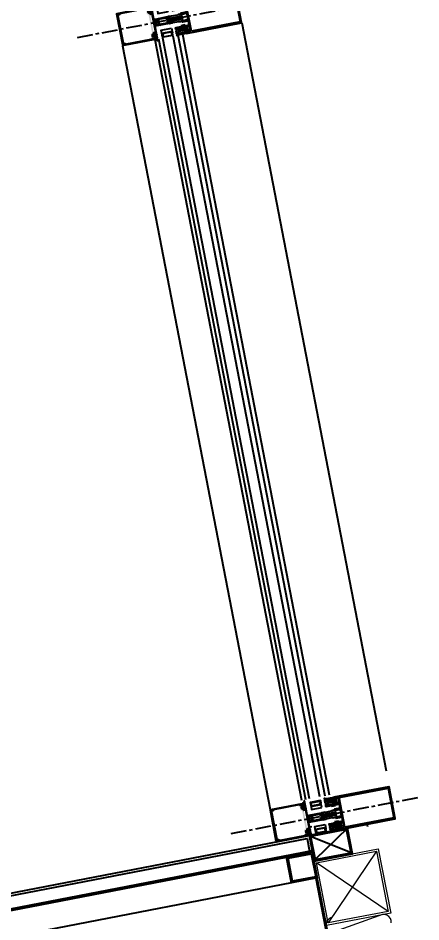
# Model space of a CAD drawing. Header units: centimetres. Extents: x 4942 to 11683, y -41622 to -36787.
# Drawn here: x 5839.9 to 5901.5, y -38918.9 to -38780.8 of the extents above; entities that cross this region are included whole.
import ezdxf

# ---------------------------------------------------------------- set-up
doc = ezdxf.new("R2010")
doc.units = ezdxf.units.CM
doc.header["$LTSCALE"] = 0.75
doc.header["$MEASUREMENT"] = 0
doc.linetypes.add('$0$CENTER', pattern=[50.8, 31.75, -6.35, 6.35, -6.35])
doc.linetypes.add('$0$NP_B_Cephe_22$0$$0$$0$HIDDEN', pattern=[0.375, 0.25, -0.125])
for name, color, linetype in [('$0$NP_B_Cephe_22$0$$0$$0$2DTARAMA1', 253, 'Continuous'), ('$0$NP_B_Cephe_22$0$$0$$0$AL', 7, 'Continuous'), ('$0$NP_B_Cephe_22$0$$0$$0$ALG', 1, 'Continuous'), ('$0$NP_B_Cephe_22$0$$0$$0$BT', 1, 'Continuous'), ('$0$NP_B_Cephe_22$0$$0$$0$DTR', 8, 'Continuous'), ('$0$NP_B_Cephe_22$0$$0$$0$FT', 1, 'Continuous'), ('$0$NP_B_Cephe_22$0$$0$$0$MA', 5, 'Continuous'), ('$0$NP_B_Cephe_22$0$$0$$0$PL', 1, 'Continuous'), ('$0$NP_B_Cephe_22$0$$0$$0$PTR', 252, 'Continuous'), ('$0$NP_B_Cephe_22$0$$0$$0$SY', 3, 'Continuous'), ('$0$NP_B_Cephe_22$0$$0$$0$SYK', 3, '$0$NP_B_Cephe_22$0$$0$$0$HIDDEN'), ('$0$V-0_Axis', 8, '$0$CENTER'), ('00.kompozit', 91, 'Continuous'), ('NP_B_Cephe_22$0$$0$$0$SY', 3, 'Continuous'), ('V-0_Dimension_50', 1, 'Continuous'), ('V-0_Elevation_000', 200, 'Continuous'), ('V-0_Elevation_010', 61, 'Continuous'), ('V-2_Column', 160, 'Continuous'), ('V-2_Steel_Structure', 201, 'Continuous'), ('V-3_Glazing', 121, 'Continuous'), ('V-4_Profile_Aluminium', 152, 'Continuous'), ('V-4_Profile_Steel', 82, 'Continuous')]:
    doc.layers.add(name, color=color, linetype=linetype)
doc.layers.add('ZZ-TASYUNU', color=34, linetype='Continuous', lineweight=5)
doc.styles.add('OFIS ZEMİN KAT OLCU$0$VIVA_50', font='arial.ttf', dxfattribs={"height": 12.5})
doc.dimstyles.new('OFIS ZEMİN KAT OLCU$0$VIVA_50', dxfattribs={"dimscale": 5, "dimtxt": 12.5, "dimasz": 1, "dimexe": 1, "dimexo": 1, "dimgap": 0.5, "dimtad": 1, "dimdec": 1, "dimzin": 11, "dimdsep": 46, "dimtxsty": 'OFIS ZEMİN KAT OLCU$0$VIVA_50', "dimblk": 'OFIS ZEMİN KAT OLCU$0$_OBLIQUE', "dimcen": 0, "dimdle": 1, "dimclrd": 256, "dimclre": 256, "dimclrt": 256, "dimadec": 1, "dimazin": 0, "dimtfac": 0.75, "dimtdec": 1, "dimtix": 1, "dimtmove": 2, "dimatfit": 2, "dimldrblk": 'OFIS ZEMİN KAT OLCU$0$_DOT', "dimfxl": 5, "dimfxlon": 1, "dimfrac": 1, "dimtolj": 1, "dimtzin": 0, "dimlwd": -1, "dimlwe": -1, "dimarcsym": 0})

# ---------------------------------------------------------------- blocks, each defined once
blk = doc.blocks.new('$0$NP_B_Cephe_22$0$$0$$0$baskı alt kapak profili')
at = {"layer": '$0$NP_B_Cephe_22$0$$0$$0$PTR'}
h = blk.add_hatch(color=256, dxfattribs=at)
edge = h.paths.add_edge_path()
edge.add_line((-0.4, -2.5), (-0.2, -2.2))
edge.add_line((-0.2, -2.2), (0.2, -2.5))
edge.add_line((0.2, -2.5), (14.6, -2.5))
edge.add_line((14.6, -2.5), (14.6, -3.9))
edge.add_arc((15.6, -3.9), 1, 180, 270)
edge.add_line((15.6, -4.9), (20.5, -4.9))
edge.add_arc((20.5, -5.9), 1, 0, 90, ccw=False)
edge.add_line((21.5, -5.9), (21.5, -7))
edge.add_arc((21.8, -7), 0.3, 180, 330.587)
edge.add_line((22, -7.1), (23, -5.5))
edge.add_arc((22.5, -5.2), 0.5, 330.587, 435)
edge.add_line((22.6, -4.8), (22.5, -4.7))
edge.add_arc((22.7, -4.2), 0.5, 165.3876, 255, ccw=False)
edge.add_line((22.2, -4.1), (23.1, -0.6))
edge.add_arc((22.6, -0.5), 0.5, 345.3876, 449.9999)
edge.add_line((22.6, 0), (20.8, 0))
edge.add_arc((20.8, -0.7), 0.7, 89.9999, 180)
edge.add_line((20.1, -0.7), (20.1, -0.8))
edge.add_arc((20.3, -0.8), 0.2, 180, 269.9997)
edge.add_line((20.3, -1), (21.3, -1))
edge.add_arc((21.3, -1.2), 0.2, -15, 89.9997, ccw=False)
edge.add_line((21.5, -1.3), (21, -3.2))
edge.add_arc((20.7, -3.1), 0.3, 270, 345, ccw=False)
edge.add_line((20.7, -3.4), (16.4, -3.4))
edge.add_arc((16.4, -3.1), 0.3, 180, 270, ccw=False)
edge.add_line((16.1, -3.1), (16.1, -1.2))
edge.add_arc((16.3, -1.2), 0.2, 89.9996, 180, ccw=False)
edge.add_line((16.3, -1), (16.9, -1))
edge.add_arc((16.9, -0.8), 0.2, 269.9996, 360)
edge.add_line((17.1, -0.8), (17.1, -0.7))
edge.add_arc((16.4, -0.7), 0.7, 0, 90.0003)
edge.add_line((16.4, 0), (-16.7, 0))
edge.add_arc((-16.7, -0.7), 0.7, 90.0003, 180)
edge.add_line((-17.4, -0.7), (-17.4, -0.8))
edge.add_arc((-17.2, -0.8), 0.2, 180, 270.0004)
edge.add_line((-17.2, -1), (-16.6, -1))
edge.add_arc((-16.6, -1.2), 0.2, 0, 90.0004, ccw=False)
edge.add_line((-16.4, -1.2), (-16.4, -3.1))
edge.add_arc((-16.7, -3.1), 0.3, 270, 360, ccw=False)
edge.add_line((-16.7, -3.4), (-21, -3.4))
edge.add_arc((-21, -3.1), 0.3, 195, 270, ccw=False)
edge.add_line((-21.3, -3.2), (-21.8, -1.3))
edge.add_arc((-21.6, -1.2), 0.2, 90.0003, 195, ccw=False)
edge.add_line((-21.6, -1), (-20.6, -1))
edge.add_arc((-20.6, -0.8), 0.2, 270.0003, 360)
edge.add_line((-20.4, -0.8), (-20.4, -0.7))
edge.add_arc((-21.1, -0.7), 0.7, 0, 90.0001)
edge.add_line((-21.1, 0), (-22.9, 0))
edge.add_arc((-22.9, -0.5), 0.5, 90.0001, 194.6124)
edge.add_line((-23.4, -0.6), (-22.5, -4.1))
edge.add_arc((-23, -4.2), 0.5, -75, 14.6124, ccw=False)
edge.add_line((-22.8, -4.7), (-22.9, -4.8))
edge.add_arc((-22.8, -5.2), 0.5, 105, 209.413)
edge.add_line((-23.3, -5.5), (-22.3, -7.1))
edge.add_arc((-22.1, -7), 0.3, 209.413, 360)
edge.add_line((-21.8, -7), (-21.8, -5.9))
edge.add_arc((-20.8, -5.9), 1, 90, 180, ccw=False)
edge.add_line((-20.8, -4.9), (-15.9, -4.9))
edge.add_arc((-15.9, -3.9), 1, 270, 360)
edge.add_line((-14.9, -3.9), (-14.9, -2.5))
edge.add_line((-14.9, -2.5), (-0.4, -2.5))
blk = doc.blocks.new('$0$NP_B_Cephe_22$0$$0$$0$dış cam fitili 4 mm')
at = {"layer": '$0$NP_B_Cephe_22$0$$0$$0$DTR'}
h = blk.add_hatch(dxfattribs=at)
h.set_pattern_fill('_USER', color=256, angle=45, double=1, pattern_type=0)
h.set_pattern_definition([(45, (0, 0), (-0.70711, 0.70711), []), (135, (0, 0), (-0.70711, -0.70711), [])])
h.paths.add_polyline_path([(6, 2.8, 0.414214), (6.5, 3.3), (6.5, 3.6, -0.336953), (9, 5.9, 1.012788), (9.1, 6.8, 0.29824), (5.5, 4.9, -0.603567), (4.4, 5.3), (4.5, 6.3, 0.651566), (3.6, 6.7), (2.2, 5.1, -0.867082), (1.9, 5.4), (2.2, 6.3, 0.708941), (1.4, 6.7), (0, 5.1, -0.58588), (-0.3, 5.4), (0, 6.2, 0.76316), (-0.8, 6.7), (-2.2, 5.1, -0.856137), (-2.5, 5.4), (-2.2, 6.2, 0.785386), (-3, 6.7), (-4.3, 5.7), (-4.3, 5.6), (-4.3, 5.5), (-4.3, 5.5), (-4.3, 3.2), (-4.3, 3.1), (-4.3, 3), (-4.2, 2.9), (-4.1, 2.9), (-4, 2.8), (-3.9, 2.8), (-1.6, 2.8, -0.414214), (-1.4, 2.6), (-1.4, 1.9, -0.294316), (-1.5, 1.7), (-1.8, 1.6, 0.294316), (-2, 1.4), (-2, 1.2, 0.14319), (-1.9, 1), (-1.6, 0.6, 0.255849), (-0.8, 0.1), (1.1, 0.1, 0.255849), (1.9, 0.6), (2.2, 1, 0.14319), (2.2, 1.2), (2.2, 1.4, 0.294316), (2.1, 1.6), (1.8, 1.7, -0.294316), (1.7, 1.9), (1.7, 2.6, -0.414214), (1.9, 2.8)])
h.paths.add_polyline_path([(0.7, 2.5), (0.7, 1.3, -0.414213), (0.4, 1), (-0.2, 1, -0.414214), (-0.5, 1.3), (-0.5, 2.5, -0.414214), (-0.2, 2.8), (0.4, 2.8, -0.414214)], flags=16)
at = {"layer": '$0$NP_B_Cephe_22$0$$0$$0$FT'}
for points in [[(-3.9, 2.8), (-4, 2.8), (-4.1, 2.9), (-4.2, 2.9), (-4.3, 3), (-4.3, 3.1), (-4.3, 3.2), (-4.3, 5.5), (-4.3, 5.5), (-4.3, 5.6), (-4.3, 5.7), (-3, 6.7, -0.785386), (-2.2, 6.2), (-2.5, 5.4, 0.856137), (-2.2, 5.1), (-0.8, 6.7, -0.76316), (0, 6.2), (-0.3, 5.4, 0.58588), (0, 5.1), (1.4, 6.7, -0.708941), (2.2, 6.3), (1.9, 5.4, 0.867082), (2.2, 5.1), (3.6, 6.7, -0.651566), (4.5, 6.3), (4.4, 5.3, 0.603567), (5.5, 4.9, -0.297669), (9.1, 6.8, -1.013046), (9, 5.9, 0.336953), (6.5, 3.6), (6.5, 3.3, -0.414214), (6, 2.8), (1.9, 2.8, 0.414214), (1.7, 2.6), (1.7, 1.9, 0.294316), (1.8, 1.7), (2.1, 1.6, -0.294316), (2.2, 1.4), (2.2, 1.2, -0.14319), (2.2, 1), (1.9, 0.6, -0.255849), (1.1, 0.1), (-0.8, 0.1, -0.255849), (-1.6, 0.6), (-1.9, 1, -0.14319), (-2, 1.2), (-2, 1.4, -0.294316), (-1.8, 1.6), (-1.5, 1.7, 0.294316), (-1.4, 1.9), (-1.4, 2.6, 0.414214), (-1.6, 2.8)], [(-0.5, 1.3), (-0.5, 2.5, -0.414214), (-0.2, 2.8), (0.4, 2.8, -0.414214), (0.7, 2.5), (0.7, 1.3, -0.414213), (0.4, 1), (-0.2, 1, -0.414214)]]:
    blk.add_lwpolyline(points, format="xyb", close=True, dxfattribs=at)
blk = doc.blocks.new('*U73')
at = {"layer": '$0$NP_B_Cephe_22$0$$0$$0$SYK'}
h = blk.add_hatch(color=256, dxfattribs=at)
h.dxf.hatch_style = 2
h.paths.add_polyline_path([(0, 0), (0, -10), (1.2, -10), (1.2, 0)])
h = blk.add_hatch(color=256, dxfattribs=at)
h.dxf.hatch_style = 2
h.paths.add_polyline_path([(0, -20), (0, -30), (1.2, -30), (1.2, -20)])
h = blk.add_hatch(color=256, dxfattribs=at)
h.dxf.hatch_style = 2
h.paths.add_polyline_path([(0, -40), (0, -50), (1.2, -50), (1.2, -40)])
at = {"color": 0, "linetype": 'ByBlock', "lineweight": -2}
blk.add_lwpolyline([(0, 0), (0, -50), (1.2, -50), (1.2, 0)], close=True, dxfattribs=at)
blk = doc.blocks.new('A$C507C7368')
at = {"layer": '$0$NP_B_Cephe_22$0$$0$$0$2DTARAMA1', "extrusion": (-6.00109e-10, 0.000100321, 1)}
h = blk.add_hatch(color=256, dxfattribs=at)
h.dxf.hatch_style = 1
edge = h.paths.add_edge_path()
edge.add_arc((-2.45, 18.45), 0.05, 90.0002, 180.0002, ccw=False)
edge.add_line((-2.45, 18.5), (2.45, 18.5))
edge.add_arc((2.45, 18.45), 0.05, 0.0002, 90.0002, ccw=False)
edge.add_line((2.5, 18.45), (2.5, 9.9))
edge.add_line((2.5, 9.9), (2.36, 9.9))
edge.add_arc((2.36, 10), 0.1, 194.4778, 270.0002, ccw=False)
edge.add_arc((2.28, 9.98), 0.02, 90.0002, 194.4778, ccw=False)
edge.add_line((2.28, 10), (2.36, 10))
edge.add_arc((2.36, 10.02), 0.02, 270.0002, 366.4844)
edge.add_line((2.38, 10.02), (2.33, 10.5))
edge.add_line((2.33, 10.5), (1.95, 10.5))
edge.add_line((1.95, 10.5), (1.92, 10.53))
edge.add_line((1.92, 10.53), (1.89, 10.5))
edge.add_line((1.89, 10.5), (1.51, 10.5))
edge.add_line((1.51, 10.5), (1.46, 10.02))
edge.add_arc((1.48, 10.02), 0.02, 173.5161, 270.0002)
edge.add_line((1.48, 10), (1.56, 10))
edge.add_arc((1.56, 9.98), 0.02, -14.4773, 90.0002, ccw=False)
edge.add_arc((1.48, 10), 0.1, 270.0002, 345.5227, ccw=False)
edge.add_line((1.48, 9.9), (1.36, 9.9))
edge.add_arc((1.36, 9.92), 0.02, 180.0002, 270.0002, ccw=False)
edge.add_line((1.34, 9.92), (1.34, 10.5))
edge.add_line((1.34, 10.5), (0.71, 10.5))
edge.add_line((0.71, 10.5), (0.69, 10.48))
edge.add_line((0.69, 10.48), (0.69, 9.67))
edge.add_arc((0.6, 9.67), 0.09, -89.9998, 0.0002, ccw=False)
edge.add_line((0.6, 9.58), (0.54, 9.58))
edge.add_arc((0.54, 9.53), 0.05, 90.0002, 180.0002)
edge.add_line((0.49, 9.53), (0.49, 9.43))
edge.add_arc((0.51, 9.43), 0.025, 180.0002, 270.0004)
edge.add_arc((0.51, 9.38), 0.025, 0.0002, 90.0004, ccw=False)
edge.add_line((0.54, 9.38), (0.54, 9.22))
edge.add_line((0.54, 9.22), (0.49, 9.08))
edge.add_line((0.49, 9.08), (0.49, 8.15))
edge.add_line((0.49, 8.15), (0.54, 8.1))
edge.add_line((0.54, 8.1), (0.54, 7.63))
edge.add_arc((0.51, 7.63), 0.03, -89.9998, 0.0002, ccw=False)
edge.add_line((0.51, 7.6), (0.29, 7.6))
edge.add_arc((0.29, 7.68), 0.08, 180.0002, 270.0002, ccw=False)
edge.add_line((0.21, 7.68), (0.21, 7.71))
edge.add_arc((0.23, 7.71), 0.025, 90.0002, 180.0002, ccw=False)
edge.add_line((0.23, 7.73), (0.32, 7.73))
edge.add_arc((0.32, 7.76), 0.025, 270.0002, 360.0002)
edge.add_line((0.35, 7.76), (0.35, 7.86))
edge.add_arc((0.32, 7.86), 0.025, 0.0002, 90.0002)
edge.add_line((0.32, 7.88), (0.24, 7.88))
edge.add_line((0.24, 7.88), (0.19, 7.93))
edge.add_line((0.19, 7.93), (0.19, 7.94))
edge.add_line((0.19, 7.94), (0.24, 7.97))
edge.add_line((0.24, 7.97), (0.19, 8))
edge.add_line((0.19, 8), (0.19, 8.1))
edge.add_line((0.19, 8.1), (0.24, 8.13))
edge.add_line((0.24, 8.13), (0.19, 8.16))
edge.add_line((0.19, 8.16), (0.19, 8.26))
edge.add_line((0.19, 8.26), (0.24, 8.29))
edge.add_line((0.24, 8.29), (0.19, 8.32))
edge.add_line((0.19, 8.32), (0.19, 8.42))
edge.add_line((0.19, 8.42), (0.24, 8.45))
edge.add_line((0.24, 8.45), (0.19, 8.48))
edge.add_line((0.19, 8.48), (0.19, 8.58))
edge.add_line((0.19, 8.58), (0.24, 8.61))
edge.add_line((0.24, 8.61), (0.19, 8.64))
edge.add_line((0.19, 8.64), (0.19, 8.74))
edge.add_line((0.19, 8.74), (0.24, 8.77))
edge.add_line((0.24, 8.77), (0.19, 8.8))
edge.add_line((0.19, 8.8), (0.19, 8.9))
edge.add_line((0.19, 8.9), (0.24, 8.93))
edge.add_line((0.24, 8.93), (0.19, 8.96))
edge.add_line((0.19, 8.96), (0.19, 9.06))
edge.add_line((0.19, 9.06), (0.24, 9.09))
edge.add_line((0.24, 9.09), (0.19, 9.12))
edge.add_line((0.19, 9.12), (0.19, 9.22))
edge.add_line((0.19, 9.22), (0.24, 9.25))
edge.add_line((0.24, 9.25), (0.19, 9.28))
edge.add_line((0.19, 9.28), (0.19, 9.45))
edge.add_arc((0.14, 9.45), 0.05, 0.0002, 60.0002)
edge.add_line((0.16, 9.49), (0.02, 9.58))
edge.add_arc((0, 9.53), 0.05, 60.0002, 120.0002)
edge.add_line((-0.03, 9.58), (-0.17, 9.49))
edge.add_arc((-0.14, 9.45), 0.05, 120.0002, 180.0002)
edge.add_line((-0.19, 9.45), (-0.19, 9.36))
edge.add_line((-0.19, 9.36), (-0.24, 9.33))
edge.add_line((-0.24, 9.33), (-0.19, 9.3))
edge.add_line((-0.19, 9.3), (-0.19, 9.2))
edge.add_line((-0.19, 9.2), (-0.24, 9.17))
edge.add_line((-0.24, 9.17), (-0.19, 9.14))
edge.add_line((-0.19, 9.14), (-0.19, 9.04))
edge.add_line((-0.19, 9.04), (-0.24, 9.01))
edge.add_line((-0.24, 9.01), (-0.19, 8.98))
edge.add_line((-0.19, 8.98), (-0.19, 8.88))
edge.add_line((-0.19, 8.88), (-0.24, 8.85))
edge.add_line((-0.24, 8.85), (-0.19, 8.82))
edge.add_line((-0.19, 8.82), (-0.19, 8.72))
edge.add_line((-0.19, 8.72), (-0.24, 8.69))
edge.add_line((-0.24, 8.69), (-0.19, 8.66))
edge.add_line((-0.19, 8.66), (-0.19, 8.56))
edge.add_line((-0.19, 8.56), (-0.24, 8.53))
edge.add_line((-0.24, 8.53), (-0.19, 8.5))
edge.add_line((-0.19, 8.5), (-0.19, 8.4))
edge.add_line((-0.19, 8.4), (-0.24, 8.37))
edge.add_line((-0.24, 8.37), (-0.19, 8.34))
edge.add_line((-0.19, 8.34), (-0.19, 8.24))
edge.add_line((-0.19, 8.24), (-0.24, 8.21))
edge.add_line((-0.24, 8.21), (-0.19, 8.18))
edge.add_line((-0.19, 8.18), (-0.19, 8.08))
edge.add_line((-0.19, 8.08), (-0.24, 8.05))
edge.add_line((-0.24, 8.05), (-0.19, 8.02))
edge.add_line((-0.19, 8.02), (-0.19, 7.93))
edge.add_line((-0.19, 7.93), (-0.24, 7.88))
edge.add_line((-0.24, 7.88), (-0.33, 7.88))
edge.add_arc((-0.33, 7.86), 0.025, 90.0002, 180.0002)
edge.add_line((-0.35, 7.86), (-0.35, 7.76))
edge.add_arc((-0.33, 7.76), 0.025, 180.0002, 270.0002)
edge.add_line((-0.33, 7.73), (-0.24, 7.73))
edge.add_arc((-0.24, 7.71), 0.025, 0.0002, 90.0002, ccw=False)
edge.add_line((-0.21, 7.71), (-0.21, 7.68))
edge.add_arc((-0.29, 7.68), 0.08, -89.9998, 0.0002, ccw=False)
edge.add_line((-0.29, 7.6), (-0.51, 7.6))
edge.add_arc((-0.51, 7.63), 0.03, 180.0002, 270.0002, ccw=False)
edge.add_line((-0.54, 7.63), (-0.54, 8.1))
edge.add_line((-0.54, 8.1), (-0.49, 8.15))
edge.add_line((-0.49, 8.15), (-0.49, 9.08))
edge.add_line((-0.49, 9.08), (-0.54, 9.22))
edge.add_line((-0.54, 9.22), (-0.54, 9.38))
edge.add_arc((-0.52, 9.38), 0.025, 90.0002, 180.0002, ccw=False)
edge.add_arc((-0.52, 9.43), 0.025, 270.0002, 360.0002)
edge.add_line((-0.49, 9.43), (-0.49, 9.53))
edge.add_arc((-0.54, 9.53), 0.05, 0.0002, 90.0002)
edge.add_line((-0.54, 9.58), (-0.6, 9.58))
edge.add_arc((-0.6, 9.67), 0.09, 180.0002, 270.0002, ccw=False)
edge.add_line((-0.69, 9.67), (-0.69, 10.48))
edge.add_line((-0.69, 10.48), (-0.72, 10.5))
edge.add_line((-0.72, 10.5), (-1.34, 10.5))
edge.add_line((-1.34, 10.5), (-1.34, 9.92))
edge.add_arc((-1.36, 9.92), 0.02, -89.9998, 0.0002, ccw=False)
edge.add_line((-1.36, 9.9), (-1.48, 9.9))
edge.add_arc((-1.48, 10), 0.1, 194.4778, 270.0002, ccw=False)
edge.add_arc((-1.56, 9.98), 0.02, 90.0003, 194.4778, ccw=False)
edge.add_line((-1.56, 10), (-1.48, 10))
edge.add_arc((-1.48, 10.02), 0.02, 270.0003, 366.4844)
edge.add_line((-1.46, 10.02), (-1.51, 10.5))
edge.add_line((-1.51, 10.5), (-1.89, 10.5))
edge.add_line((-1.89, 10.5), (-1.92, 10.53))
edge.add_line((-1.92, 10.53), (-1.95, 10.5))
edge.add_line((-1.95, 10.5), (-2.33, 10.5))
edge.add_line((-2.33, 10.5), (-2.38, 10.02))
edge.add_arc((-2.36, 10.02), 0.02, 173.5161, 270.0002)
edge.add_line((-2.36, 10), (-2.28, 10))
edge.add_arc((-2.28, 9.98), 0.02, -14.4773, 90.0002, ccw=False)
edge.add_arc((-2.36, 10), 0.1, 270.0002, 345.5227, ccw=False)
edge.add_line((-2.36, 9.9), (-2.5, 9.9))
edge.add_line((-2.5, 9.9), (-2.5, 18.45))
h.paths.add_polyline_path([(0.42, 10.5), (-0.42, 10.5), (-0.52, 10.4), (-0.52, 9.82), (-0.47, 9.77), (-0.38, 9.75), (-0.32, 9.72), (-0.3, 9.7), (-0.23, 9.71), (-0.04, 9.81), (0.04, 9.81), (0.23, 9.71), (0.3, 9.7), (0.32, 9.72), (0.38, 9.75), (0.47, 9.77), (0.52, 9.82), (0.52, 10.4)], flags=16)
h.paths.add_polyline_path([(-2.32, 10.7), (2.32, 10.7), (2.32, 18.32), (-2.32, 18.32)], flags=16)
at = {"layer": '$0$NP_B_Cephe_22$0$$0$$0$DTR', "extrusion": (-6.00109e-10, 0.000100321, 1)}
h = blk.add_hatch(dxfattribs=at)
h.set_pattern_fill('_USER', color=256, scale=10, angle=-134.9998, double=1, pattern_type=0)
h.set_pattern_definition([(225.00024422, (4069390.398, 2566339.418), (7.071097952, -7.071037671), []), (315.00024422, (4069390.398, 2566339.418), (7.071037671, 7.071097952), [])])
edge = h.paths.add_edge_path(flags=16)
edge.add_arc((-0.25, 7.37), 0.05, 270.0002, 314.9448, ccw=False)
edge.add_line((-0.25, 7.32), (-0.25, 7.32))
edge.add_line((-0.25, 7.32), (-0.35, 7.32))
edge.add_arc((-0.35, 7.29), 0.03, 451.3222, 492.4595)
edge.add_line((-0.37, 7.31), (-0.4, 7.28))
edge.add_arc((-0.38, 7.26), 0.03, 497.9433, 535.9629)
edge.add_line((-0.41, 7.26), (-0.41, 6.13))
edge.add_arc((-0.38, 6.13), 0.03, 184.0376, 315.0334)
edge.add_line((-0.36, 6.11), (-0.34, 6.13))
edge.add_line((-0.34, 6.13), (-0.34, 6.13))
edge.add_arc((-0.32, 6.11), 0.03, 451.1013, 495.0334, ccw=False)
edge.add_line((-0.32, 6.14), (0.32, 6.14))
edge.add_arc((0.32, 6.11), 0.03, 405.3348, 451.1013, ccw=False)
edge.add_line((0.34, 6.13), (0.36, 6.11))
edge.add_arc((0.38, 6.13), 0.03, 225.3348, 360.0002)
edge.add_line((0.41, 6.13), (0.41, 7.26))
edge.add_arc((0.38, 7.26), 0.03, 360.0002, 404.056)
edge.add_line((0.4, 7.28), (0.37, 7.31))
edge.add_arc((0.35, 7.29), 0.03, 404.056, 451.3222)
edge.add_line((0.35, 7.32), (0.23, 7.32))
edge.add_line((0.23, 7.32), (0.07, 7.48))
edge.add_arc((0, 7.41), 0.1, 405.0002, 494.9422)
edge.add_line((-0.07, 7.48), (-0.22, 7.34))
edge = h.paths.add_edge_path()
edge.add_line((0.54, 7.6), (0.41, 7.6))
edge.add_line((0.41, 7.6), (0.41, 7.44))
edge.add_line((0.41, 7.44), (0.3, 7.44))
edge.add_line((0.3, 7.44), (0.21, 7.53))
edge.add_line((0.21, 7.53), (0.21, 7.59))
edge.add_line((0.21, 7.59), (0.19, 7.59))
edge.add_line((0.19, 7.59), (0.19, 7.74))
edge.add_line((0.19, 7.74), (0.23, 7.74))
edge.add_arc((0.23, 7.77), 0.025, 270.0002, 412.1303)
edge.add_arc((0.3, 7.87), 0.104, 191.4668, 237.2548, ccw=False)
edge.add_arc((0.3, 7.87), 0.1, 173.6829, 191.8416, ccw=False)
edge.add_arc((-1.76, 8.1), 1.97, 353.6829, 361.4156)
edge.add_line((0.21, 8.15), (0.23, 8.17))
edge.add_line((0.23, 8.17), (0.21, 8.19))
edge.add_arc((-1.76, 8.1), 1.97, 362.5849, 374.7532)
edge.add_arc((0, 8.57), 0.15, 374.7532, 525.2473)
edge.add_arc((1.76, 8.1), 1.97, 525.2473, 537.4156)
edge.add_line((-0.21, 8.19), (-0.23, 8.17))
edge.add_line((-0.23, 8.17), (-0.21, 8.15))
edge.add_arc((1.76, 8.1), 1.97, 538.5849, 546.2889)
edge.add_arc((-0.3, 7.87), 0.103, 310.483, 366.5775, ccw=False)
edge.add_line((-0.23, 7.8), (-0.24, 7.79))
edge.add_arc((-0.23, 7.77), 0.025, 482.6396, 630.0002)
edge.add_line((-0.23, 7.74), (-0.19, 7.74))
edge.add_line((-0.19, 7.74), (-0.19, 7.59))
edge.add_line((-0.19, 7.59), (-0.21, 7.59))
edge.add_line((-0.21, 7.59), (-0.21, 7.53))
edge.add_line((-0.21, 7.53), (-0.3, 7.44))
edge.add_line((-0.3, 7.44), (-0.41, 7.44))
edge.add_line((-0.41, 7.44), (-0.41, 7.6))
edge.add_line((-0.41, 7.6), (-0.54, 7.6))
edge.add_line((-0.54, 7.6), (-0.54, 5.68))
edge.add_arc((-0.44, 5.68), 0.1, 540.0002, 630.0002)
edge.add_line((-0.44, 5.58), (-0.29, 5.58))
edge.add_arc((-0.29, 5.65), 0.075, 270.0002, 360.0002)
edge.add_line((-0.21, 5.65), (-0.21, 5.66))
edge.add_arc((-0.26, 5.66), 0.05, 360.0002, 450.0002)
edge.add_line((-0.26, 5.71), (-0.41, 5.71))
edge.add_line((-0.41, 5.71), (-0.41, 5.85))
edge.add_line((-0.41, 5.85), (-0.27, 5.99))
edge.add_line((-0.27, 5.99), (0.27, 5.99))
edge.add_line((0.27, 5.99), (0.41, 5.85))
edge.add_line((0.41, 5.85), (0.41, 5.71))
edge.add_line((0.41, 5.71), (0.26, 5.71))
edge.add_arc((0.26, 5.66), 0.05, 450.0002, 540.0002)
edge.add_line((0.21, 5.66), (0.21, 5.65))
edge.add_arc((0.28, 5.65), 0.075, 540.0002, 630.0002)
edge.add_line((0.28, 5.58), (0.44, 5.58))
edge.add_arc((0.44, 5.68), 0.1, 270.0002, 360.0002)
edge.add_line((0.54, 5.68), (0.54, 7.6))
edge = h.paths.add_edge_path(flags=16)
edge.add_arc((0, 7.41), 0.23, 432.0706, 467.911)
edge.add_arc((-0.08, 7.66), 0.03, 180.0002, 287.911, ccw=False)
edge.add_line((-0.11, 7.66), (-0.11, 7.81))
edge.add_arc((-0.41, 7.81), 0.3, 360.0002, 367.7495)
edge.add_arc((1.76, 8.1), 1.89, 165.2473, 187.7495, ccw=False)
edge.add_arc((0, 8.57), 0.07, 374.7532, 525.2473, ccw=False)
edge.add_arc((-1.76, 8.1), 1.89, 352.251, 374.7532, ccw=False)
edge.add_arc((0.41, 7.81), 0.3, 532.251, 540.0002)
edge.add_line((0.11, 7.81), (0.11, 7.66))
edge.add_arc((0.08, 7.66), 0.03, 252.0706, 360.0002, ccw=False)
at = {"layer": '$0$NP_B_Cephe_22$0$$0$$0$AL', "extrusion": (-6.00109e-10, 0.000100321, 1), "elevation": 0}
for points in [[(-2.4, 6.25), (-2, 6.25), (-1.8, 6.45), (-1.8, 7.55), (-2, 7.75), (-2.4, 7.75), (-2.4, 6.25)], [(-2.35, 6.3), (-2.35, 7.7), (-2.02, 7.7), (-1.85, 7.53), (-1.85, 6.47), (-2.02, 6.3), (-2.35, 6.3)], [(2.4, 6.25), (2, 6.25), (1.8, 6.45), (1.8, 7.55), (2, 7.75), (2.4, 7.75), (2.4, 6.25)], [(2.35, 6.3), (2.35, 7.7), (2.02, 7.7), (1.85, 7.53), (1.85, 6.47), (2.02, 6.3), (2.35, 6.3)]]:
    blk.add_lwpolyline(points, dxfattribs=at)
at = {"layer": '$0$NP_B_Cephe_22$0$$0$$0$ALG', "extrusion": (-6.00109e-10, 0.000100321, 1)}
for p, q in [((-1.34, 9.9, 0), (-1.2, 9.9, 0)), ((-1.2, 9.9, 0), (-1.2, 9.3, 0)), ((1.34, 9.9, 0), (1.2, 9.9, 0)), ((1.2, 9.9, 0), (1.2, 9.3, 0)), ((-1.34, 9.3, 0), (-1.2, 9.3, 0)), ((1.34, 9.3, 0), (1.2, 9.3, 0))]:
    blk.add_line(p, q, dxfattribs=at)
at = {"layer": '$0$NP_B_Cephe_22$0$$0$$0$BT', "extrusion": (-6.00109e-10, 0.000100321, 1), "elevation": 0}
for points in [[(-2.4, 7.75), (-2.4, 7.8), (-2, 7.8), (-2, 7.75)], [(2.4, 7.75), (2.4, 7.8), (2, 7.8), (2, 7.75)], [(-2.4, 6.25), (-2.4, 6.2), (-2, 6.2), (-2, 6.25)], [(2.4, 6.25), (2.4, 6.2), (2, 6.2), (2, 6.25)]]:
    blk.add_lwpolyline(points, close=True, dxfattribs=at)
at = {"layer": '$0$NP_B_Cephe_22$0$$0$$0$FT', "extrusion": (-6.00109e-10, 0.000100321, 1), "elevation": 0}
for points in [[(-2.5, 9.88), (-2.5, 8.77, -0.17759), (-2.59, 8.48, 0.926342), (-2.53, 8.41, -0.015373), (-2.35, 8.55, -0.653929), (-2.26, 8.5), (-2.28, 8.45, 0.782462), (-2.21, 8.41), (-2.07, 8.54, -0.95702), (-2.01, 8.5), (-2.03, 8.44, 0.652732), (-1.97, 8.41), (-1.86, 8.48, -0.301142), (-1.81, 8.49, 0.131241), (-1.39, 8.4, 0.931579), (-1.41, 8.5, -0.121728), (-1.68, 8.55, -1.439429), (-1.67, 8.57, 0.132216), (-1.5, 8.5, 0.03037), (-1.36, 8.5, 0.414214), (-1.34, 8.52), (-1.34, 9.88, 0.414214), (-1.36, 9.9), (-1.55, 9.9, -0.414214), (-1.57, 9.92), (-1.57, 10.03, -0.300503), (-1.56, 10.05), (-1.53, 10.06, 0.531165), (-1.52, 10.09), (-1.56, 10.13, 0.198912), (-1.71, 10.19), (-2.13, 10.19, 0.193071), (-2.28, 10.13), (-2.32, 10.09, 0.531165), (-2.31, 10.06), (-2.28, 10.05, -0.300503), (-2.27, 10.03), (-2.27, 9.92, -0.414214), (-2.29, 9.9), (-2.48, 9.9, 0.414214)], [(-2.22, 9.71), (-2.07, 9.71, -0.414214), (-2.02, 9.66), (-2.02, 8.79, -0.414214), (-2.07, 8.74), (-2.22, 8.74, -0.414214), (-2.27, 8.79), (-2.27, 9.66, -0.414214)], [(-1.73, 10.02), (-1.73, 9.95, -0.414214), (-1.78, 9.9), (-2.06, 9.9, -0.414214), (-2.11, 9.95), (-2.11, 10.02, -0.414214), (-2.06, 10.07), (-1.78, 10.07, -0.414214)], [(-1.62, 9.71), (-1.77, 9.71, 0.414214), (-1.82, 9.66), (-1.82, 8.79, 0.414214), (-1.77, 8.74), (-1.62, 8.74, 0.414214), (-1.57, 8.79), (-1.57, 9.66, 0.414214)], [(2.5, 9.88), (2.5, 8.77, 0.17759), (2.59, 8.48, -0.926342), (2.53, 8.41, 0.015373), (2.35, 8.55, 0.653929), (2.26, 8.5), (2.28, 8.45, -0.782462), (2.21, 8.41), (2.07, 8.54, 0.95702), (2.01, 8.5), (2.03, 8.44, -0.652732), (1.97, 8.41), (1.86, 8.48, 0.301142), (1.81, 8.49, -0.131241), (1.39, 8.4, -0.931579), (1.41, 8.5, 0.121728), (1.68, 8.55, 1.439429), (1.67, 8.57, -0.132216), (1.5, 8.5, -0.03037), (1.36, 8.5, -0.414214), (1.34, 8.52), (1.34, 9.88, -0.414214), (1.36, 9.9), (1.55, 9.9, 0.414214), (1.57, 9.92), (1.57, 10.03, 0.300503), (1.56, 10.05), (1.53, 10.06, -0.531165), (1.52, 10.09), (1.56, 10.13, -0.198912), (1.71, 10.19), (2.13, 10.19, -0.193071), (2.28, 10.13), (2.32, 10.09, -0.531165), (2.31, 10.06), (2.28, 10.05, 0.300503), (2.27, 10.03), (2.27, 9.92, 0.414214), (2.29, 9.9), (2.48, 9.9, -0.414214)], [(1.62, 9.71), (1.77, 9.71, -0.414214), (1.82, 9.66), (1.82, 8.79, -0.414214), (1.77, 8.74), (1.62, 8.74, -0.414214), (1.57, 8.79), (1.57, 9.66, -0.414214)], [(1.73, 10.02), (1.73, 9.95, 0.414214), (1.78, 9.9), (2.06, 9.9, 0.414214), (2.11, 9.95), (2.11, 10.02, 0.414214), (2.06, 10.07), (1.78, 10.07, 0.414214)], [(2.22, 9.71), (2.07, 9.71, 0.414214), (2.02, 9.66), (2.02, 8.79, 0.414214), (2.07, 8.74), (2.22, 8.74, 0.414214), (2.27, 8.79), (2.27, 9.66, 0.414214)]]:
    blk.add_lwpolyline(points, format="xyb", close=True, dxfattribs=at)
at = {"layer": '$0$NP_B_Cephe_22$0$$0$$0$MA', "extrusion": (-6.00109e-10, 0.000100321, 1), "elevation": 0}
for points in [[(-1.3, 7.8), (-2, 7.8), (-2, 7.75), (-1.8, 7.55), (-1.8, 6.45), (-2, 6.25), (-2, 6.2), (-1.3, 6.2)], [(1.3, 7.8), (2, 7.8), (2, 7.75), (1.8, 7.55), (1.8, 6.45), (2, 6.25), (2, 6.2), (1.3, 6.2)]]:
    blk.add_lwpolyline(points, close=True, dxfattribs=at)
at = {"layer": '$0$NP_B_Cephe_22$0$$0$$0$PL', "extrusion": (-6.00109e-10, 0.000100321, 1), "elevation": 0}
for points in [[(0.54, 7.6), (0.41, 7.6), (0.41, 7.44), (0.3, 7.44), (0.21, 7.53), (0.21, 7.59), (0.19, 7.59), (0.19, 7.74), (0.23, 7.74, 0.714149), (0.25, 7.79, -0.202489), (0.2, 7.85, -0.079398), (0.2, 7.89, 0.033753), (0.21, 8.15), (0.23, 8.17), (0.21, 8.19, 0.053144), (0.15, 8.6, 0.770758), (-0.15, 8.6, 0.053144), (-0.21, 8.19), (-0.23, 8.17), (-0.21, 8.15, 0.033627), (-0.2, 7.89, -0.249766), (-0.23, 7.8), (-0.24, 7.79, 0.749189), (-0.23, 7.74), (-0.19, 7.74), (-0.19, 7.59), (-0.21, 7.59), (-0.21, 7.53), (-0.3, 7.44), (-0.41, 7.44), (-0.41, 7.6), (-0.54, 7.6), (-0.54, 5.68, 0.414214), (-0.44, 5.58), (-0.29, 5.58, 0.414214), (-0.21, 5.65), (-0.21, 5.66, 0.414214), (-0.26, 5.71), (-0.41, 5.71), (-0.41, 5.85), (-0.27, 5.99), (0.27, 5.99), (0.41, 5.85), (0.41, 5.71), (0.26, 5.71, 0.414214), (0.21, 5.66), (0.21, 5.65, 0.414214), (0.28, 5.58), (0.44, 5.58, 0.414214), (0.54, 5.68)], [(0.07, 7.63, 0.157671), (-0.07, 7.63, -0.509035), (-0.11, 7.66), (-0.11, 7.81, 0.033825), (-0.11, 7.85, -0.098501), (-0.07, 8.58, -0.770758), (0.07, 8.58, -0.098501), (0.11, 7.85, 0.033825), (0.11, 7.81), (0.11, 7.66, -0.509139)], [(-0.22, 7.34, -0.198661), (-0.25, 7.32), (-0.25, 7.32), (-0.35, 7.32, 0.181448), (-0.37, 7.31), (-0.4, 7.28, 0.167431), (-0.41, 7.26), (-0.41, 6.13, 0.643196), (-0.36, 6.11), (-0.34, 6.13), (-0.34, 6.13, -0.194073), (-0.32, 6.14), (0.32, 6.14, -0.202391), (0.34, 6.13), (0.36, 6.11, 0.666069), (0.41, 6.13), (0.41, 7.26, 0.194633), (0.4, 7.28), (0.37, 7.31, 0.209212), (0.35, 7.32), (0.23, 7.32), (0.07, 7.48, 0.413917), (-0.07, 7.48)]]:
    blk.add_lwpolyline(points, format="xyb", close=True, dxfattribs=at)
at = {"layer": '$0$V-0_Axis', "ltscale": 0.1, "extrusion": (-6.35304e-09, 5.01604e-05, 1)}
blk.add_line((0, 22.44, 0), (0, -6.74, 0), dxfattribs=at)
at = {"color": 7, "extrusion": (-6.00109e-10, 0.000100321, 1)}
for p, q in [((-2.39, 5), (-2.5, 5)), ((-2.5, 5), (-2.5, 0.1, 0)), ((-2.26, 4.6, 0), (-2.39, 5)), ((-2.37, 4.42, 0), (-2.35, 4.52, 0)), ((-2.37, 0.41, 0), (-2.37, 4.42, 0)), ((-2.34, 4.53, 0), (-2.27, 4.58, 0)), ((2.39, 5, 0), (2.26, 4.6, 0)), ((2.27, 4.58, 0), (2.34, 4.53, 0)), ((2.35, 4.52, 0), (2.37, 4.42, 0)), ((2.37, 4.42, 0), (2.37, 0.41, 0)), ((2.5, 5, 0), (2.39, 5, 0)), ((2.5, 0.1, 0), (2.5, 5, 0)), ((-2.4, 0), (2.4, 0)), ((-2.27, 0.41, 0), (-2.37, 0.41, 0)), ((-2.37, 0.12, 0), (-2.37, 0.29, 0)), ((-2.37, 0.29, 0), (-2.22, 0.29, 0)), ((2.37, 0.12, 0), (-2.37, 0.12, 0)), ((-2.22, 0.29, 0), (-2.22, 0.36, 0)), ((2.22, 0.36, 0), (2.22, 0.29, 0)), ((2.22, 0.29, 0), (2.37, 0.29, 0)), ((2.37, 0.41, 0), (2.27, 0.41, 0)), ((2.37, 0.29, 0), (2.37, 0.12, 0))]:
    blk.add_line(p, q, dxfattribs=at)
at = {"extrusion": (-6.00109e-10, 0.000100321, 1), "elevation": 0}
blk.add_lwpolyline([(-2.5, 18.45, -0.414214), (-2.45, 18.5), (2.45, 18.5, -0.414214), (2.5, 18.45), (2.5, 9.9), (2.36, 9.9, -0.341999), (2.26, 9.98, -0.490314), (2.28, 10), (2.36, 10, 0.447762), (2.38, 10.02), (2.33, 10.5), (1.95, 10.5), (1.92, 10.53), (1.89, 10.5), (1.51, 10.5), (1.46, 10.02, 0.447762), (1.48, 10), (1.56, 10, -0.490314), (1.58, 9.98, -0.341999), (1.48, 9.9), (1.36, 9.9, -0.414214), (1.34, 9.92), (1.34, 10.5), (0.71, 10.5), (0.69, 10.48), (0.69, 9.67, -0.414214), (0.6, 9.58), (0.54, 9.58, 0.414214), (0.49, 9.53), (0.49, 9.43, 0.414214), (0.51, 9.4, -0.414214), (0.54, 9.38), (0.54, 9.22), (0.49, 9.08), (0.49, 8.15), (0.54, 8.1), (0.54, 7.63, -0.414214), (0.51, 7.6), (0.29, 7.6, -0.414214), (0.21, 7.68), (0.21, 7.71, -0.414214), (0.23, 7.73), (0.32, 7.73, 0.414214), (0.35, 7.76), (0.35, 7.86, 0.414214), (0.32, 7.88), (0.24, 7.88), (0.19, 7.93), (0.19, 7.94), (0.24, 7.97), (0.19, 8), (0.19, 8.1), (0.24, 8.13), (0.19, 8.16), (0.19, 8.26), (0.24, 8.29), (0.19, 8.32), (0.19, 8.42), (0.24, 8.45), (0.19, 8.48), (0.19, 8.58), (0.24, 8.61), (0.19, 8.64), (0.19, 8.74), (0.24, 8.77), (0.19, 8.8), (0.19, 8.9), (0.24, 8.93), (0.19, 8.96), (0.19, 9.06), (0.24, 9.09), (0.19, 9.12), (0.19, 9.22), (0.24, 9.25), (0.19, 9.28), (0.19, 9.45, 0.267949), (0.16, 9.49), (0.02, 9.58, 0.267949), (-0.03, 9.58), (-0.17, 9.49, 0.267949), (-0.19, 9.45), (-0.19, 9.36), (-0.24, 9.33), (-0.19, 9.3), (-0.19, 9.2), (-0.24, 9.17), (-0.19, 9.14), (-0.19, 9.04), (-0.24, 9.01), (-0.19, 8.98), (-0.19, 8.88), (-0.24, 8.85), (-0.19, 8.82), (-0.19, 8.72), (-0.24, 8.69), (-0.19, 8.66), (-0.19, 8.56), (-0.24, 8.53), (-0.19, 8.5), (-0.19, 8.4), (-0.24, 8.37), (-0.19, 8.34), (-0.19, 8.24), (-0.24, 8.21), (-0.19, 8.18), (-0.19, 8.08), (-0.24, 8.05), (-0.19, 8.02), (-0.19, 7.93), (-0.24, 7.88), (-0.33, 7.88, 0.414214), (-0.35, 7.86), (-0.35, 7.76, 0.414214), (-0.33, 7.73), (-0.24, 7.73, -0.414214), (-0.21, 7.71), (-0.21, 7.68, -0.414214), (-0.29, 7.6), (-0.51, 7.6, -0.414214), (-0.54, 7.63), (-0.54, 8.1), (-0.49, 8.15), (-0.49, 9.08), (-0.54, 9.22), (-0.54, 9.38, -0.414214), (-0.52, 9.4, 0.414214), (-0.49, 9.43), (-0.49, 9.53, 0.414214), (-0.54, 9.58), (-0.6, 9.58, -0.414214), (-0.69, 9.67), (-0.69, 10.48), (-0.72, 10.5), (-1.34, 10.5), (-1.34, 9.92, -0.414214), (-1.36, 9.9), (-1.48, 9.9, -0.341999), (-1.58, 9.98, -0.490314), (-1.56, 10), (-1.48, 10, 0.447762), (-1.46, 10.02), (-1.51, 10.5), (-1.89, 10.5), (-1.92, 10.53), (-1.95, 10.5), (-2.33, 10.5), (-2.38, 10.02, 0.447762), (-2.36, 10), (-2.28, 10, -0.490314), (-2.26, 9.98, -0.341999), (-2.36, 9.9), (-2.5, 9.9)], format="xyb", close=True, dxfattribs=at)
for points in [[(-2.32, 10.7), (2.32, 10.7), (2.32, 18.32), (-2.32, 18.32)], [(0.42, 10.5), (-0.42, 10.5), (-0.52, 10.4), (-0.52, 9.82), (-0.47, 9.77), (-0.38, 9.75), (-0.32, 9.72), (-0.3, 9.7), (-0.23, 9.71), (-0.04, 9.81), (0.04, 9.81), (0.23, 9.71), (0.3, 9.7), (0.32, 9.72), (0.38, 9.75), (0.47, 9.77), (0.52, 9.82), (0.52, 10.4)]]:
    blk.add_lwpolyline(points, close=True, dxfattribs=at)
at = {"color": 7, "extrusion": (-6.00109e-10, 0.000100321, 1)}
for centre, radius, start, end in [((-2.35, 4.42, 0), 0.02, 169.8196, 180.0002), ((-2.33, 4.52, 0), 0.02, 121.7406, 169.8196), ((-2.28, 4.6, 0), 0.02, 301.7406, 18.2304), ((2.28, 4.6, 0), 0.02, 161.7701, 238.2599), ((2.33, 4.52, 0), 0.02, 10.1809, 58.2599), ((2.35, 4.42, 0), 0.02, 0.0002, 10.1809), ((-2.4, 0.1), 0.1, 180.0002, 270.0002), ((-2.27, 0.36), 0.05, 0.0002, 90.0002), ((2.27, 0.36), 0.05, 90.0002, 180.0002), ((2.4, 0.1), 0.1, 270.0002, 0.0002)]:
    blk.add_arc(centre, radius, start, end, dxfattribs=at)
at = {"layer": '$0$NP_B_Cephe_22$0$$0$$0$SY', "extrusion": (-6.00109e-10, 0.000100321, 1), "xscale": -0.1000000000000005, "yscale": 0.1000000000000005, "zscale": 0.1000000000000004, "rotation": 90.00024422264254}
blk.add_blockref('*U73', (-2.5, 5.4, 0), dxfattribs=at)
at = {"color": 7, "extrusion": (-6.00109e-10, 0.000100321, 1), "xscale": -0.1000000000000004, "yscale": 0.1000000000000005, "zscale": 0.1000000000000004, "rotation": 0.0002442226425092}
for name, p in [('$0$NP_B_Cephe_22$0$$0$$0$dış cam fitili 4 mm', (-1.86, 4.72, 0)), ('$0$NP_B_Cephe_22$0$$0$$0$baskı alt kapak profili', (-0.02, 5, 0))]:
    blk.add_blockref(name, p, dxfattribs=at)
at = {"color": 7, "extrusion": (6.00109e-10, -0.000100321, -1), "xscale": -0.1000000000000004, "yscale": 0.1000000000000005, "zscale": -0.1000000000000004, "rotation": 359.9997557773574}
blk.add_blockref('$0$NP_B_Cephe_22$0$$0$$0$dış cam fitili 4 mm', (-1.86, 4.72, 0), dxfattribs=at)
blk = doc.blocks.new('A$C31E0777D')
at = {"layer": 'V-0_Elevation_010', "extrusion": (0.000110342, -0.000167887, 1)}
for p, q in [((573.71, 25.24, 0), (690.08, 25.24, 1.92)), ((573.71, 16.01, 0.31), (692.02, 16.01, 2.26)), ((573.71, 11.71, 0.31), (692.02, 11.71, 2.26)), ((573.71, 6.71, 0.31), (692.54, 6.71, 2.26))]:
    blk.add_line(p, q, dxfattribs=at)
at = {"layer": 'V-3_Glazing', "extrusion": (0.000110342, -0.000167887, 1)}
for p, q in [((573.71, 15.31, 0.31), (692.05, 15.31, 2.26)), ((573.71, 14.51, 0.31), (692, 14.51, 2.26)), ((573.71, 12.91, 0.31), (692, 12.91, 2.26)), ((573.71, 12.31, 0.31), (692.04, 12.31, 2.26))]:
    blk.add_line(p, q, dxfattribs=at)
at = {"layer": 'V-4_Profile_Aluminium'}
for points, elevation in [([(697.94, 20.88), (697.54, 20.88)], 0), ([(696.28, 12.11), (696.28, 12.51)], -0.02)]:
    blk.add_lwpolyline(points, dxfattribs=dict(at, elevation=elevation))
at = {"layer": 'V-0_Elevation_010', "xscale": -1}
for p in [(571.21, 6.74, -4.68), (695.04, 6.74, -0.15)]:
    blk.add_blockref('A$C507C7368', p, dxfattribs=at)
blk = doc.blocks.new('mbüyük')
at = {"layer": '00.kompozit', "ltscale": 0.1}
for points, elevation in [([(-88.2, -39.9), (-88.2, 45.04), (-85.8, 45.04)], 0.05), ([(-87.8, -39.5), (-87.8, 44.64), (-85.8, 44.64)], 0.05), ([(-85.8, 45.04), (-85.8, -39.9)], 0)]:
    blk.add_lwpolyline(points, dxfattribs=dict(at, elevation=elevation))
at = {"layer": 'NP_B_Cephe_22$0$$0$$0$SY'}
for p, q in [((-88.2, 51.04, 0.05), (-84.4, 45.24, 0.05)), ((-84.4, 50.84, 0.05), (-88, 45.24, 0.05)), ((-84.2, 51.04, 0.03), (-84.2, 51.04, 0.05))]:
    blk.add_line(p, q, dxfattribs=at)
at = {"layer": 'NP_B_Cephe_22$0$$0$$0$SY', "elevation": 0.05}
blk.add_lwpolyline([(-88.2, 51.04), (-88.2, 45.04), (-84.2, 45.04), (-84.2, 51.04), (-88.2, 51.04)], dxfattribs=at)
at = {"layer": 'NP_B_Cephe_22$0$$0$$0$SY', "elevation": -0.07}
blk.add_lwpolyline([(-88, 50.84), (-88, 45.24), (-84.4, 45.24), (-84.4, 50.84)], close=True, dxfattribs=at)
at = {"layer": 'V-0_Elevation_000', "elevation": 0}
for points in [[(-10.79, 44.84), (-10.79, 45.04), (-81.6, 45.04), (-81.6, 44.84)], [(-81.6, -38.4), (-85.6, -38.4), (-85.6, 41.04), (-81.6, 41.04)]]:
    blk.add_lwpolyline(points, close=True, dxfattribs=at)
at = {"layer": 'V-2_Steel_Structure', "linetype": 'Continuous', "lineweight": 0}
for p, q in [((-83.87, 54.71, 0.05), (-74.53, 45.38, 0.05)), ((-74.53, 54.71, 0.05), (-83.87, 45.38, 0.05))]:
    blk.add_line(p, q, dxfattribs=at)
at = {"layer": 'V-2_Steel_Structure', "linetype": 'Continuous', "lineweight": 0, "elevation": 0.05}
blk.add_lwpolyline([(-84.2, 55.04), (-74.2, 55.04), (-74.2, 45.04), (-84.2, 45.04), (-84.2, 55.04)], dxfattribs=at)
at = {"layer": 'V-2_Steel_Structure', "linetype": 'Continuous', "lineweight": 0, "elevation": 0}
blk.add_lwpolyline([(-83.87, 54.71), (-74.53, 54.71), (-74.53, 45.38), (-83.87, 45.38)], close=True, dxfattribs=at)
at = {"layer": 'V-4_Profile_Steel', "elevation": 0}
blk.add_lwpolyline([(-85.6, 41.04), (-85.6, 45.04), (-81.6, 45.04), (-81.6, 41.04), (-85.6, 41.04)], dxfattribs=at)
blk.add_lwpolyline([(-85.4, 41.24), (-85.4, 44.84), (-81.8, 44.84), (-81.8, 41.24)], close=True, dxfattribs=at)
at = {"layer": 'ZZ-TASYUNU'}
for points in [[(-72.7, 54.84), (-73.06, 54.9), (-73.41, 54.85), (-73.74, 54.68), (-74, 54.42), (-74.15, 54.12), (-74.21, 53.74), (-73.03, 46.19)], [(-74.52, 45.1), (-74.84, 45.26), (-75.11, 45.53), (-75.25, 45.82), (-75.31, 46.19)]]:
    blk.add_lwpolyline(points, dxfattribs=at)
blk = doc.blocks.new('OFIS ZEMİN KAT OLCU$0$_OBLIQUE')
at = {"color": 0, "linetype": 'ByBlock'}
blk.add_line((-0.5, -0.5), (0.5, 0.5), dxfattribs=at)
blk = doc.blocks.new('*D109')
at = {"layer": 'Defpoints', "color": 0, "transparency": 16777216}
for p in [(5722.2, -38224.02, 0.24), (5854.91, -38911.37, 0.24), (5757.77, -38930.13)]:
    blk.add_point(p, dxfattribs=at)
at = {"layer": 'V-0_Dimension_50', "transparency": 16777216}
for p, q in [((5649.61, -38238.03), (5620.15, -38243.72)), ((5624.12, -38237.86), (5758.72, -38935.03)), ((5782.32, -38925.39), (5752.87, -38931.07))]:
    blk.add_line(p, q, dxfattribs=at)
at = {"layer": 'V-0_Dimension_50', "transparency": 16777216, "xscale": 5, "yscale": 5, "zscale": 5}
for p, rotation in [((5625.06, -38242.77), 100.9279583176279), ((5757.77, -38930.13), 280.9279583176278)]:
    blk.add_blockref('OFIS ZEMİN KAT OLCU$0$_OBLIQUE', p, dxfattribs=dict(at, rotation=rotation))
at = {"layer": 'V-0_Dimension_50', "transparency": 16777216, "insert": (5700.14, -38584.77), "char_height": 12.5, "attachment_point": 5, "rotation": 280.928, "style": 'OFIS ZEMİN KAT OLCU$0$VIVA_50'}
blk.add_mtext('\\A1;700 ', dxfattribs=at)
blk = doc.blocks.new('OFIS ZEMİN KAT OLCU$0$_DOT')
blk.add_line((-0.5, 0), (-1, 0))
at = {"const_width": 0.5}
blk.add_lwpolyline([(-0.25, 0, 1), (0.25, 0, 1)], format="xyb", close=True, dxfattribs=at)

msp = doc.modelspace()

# ---------------------------------------------------------------- block references
at = {"layer": 'V-0_Elevation_010', "rotation": 280.9279583175586}
msp.add_blockref('A$C31E0777D', (5740.56, -38223.02), dxfattribs=at)
at = {"layer": 'V-2_Column', "rotation": 280.9279583175586}
msp.add_blockref('mbüyük', (5856.9, -39000.81), dxfattribs=at)

# ---------------------------------------------------------------- dimensions: what is measured, and where the dimension line sits
at = {"layer": 'V-0_Dimension_50'}
dim = msp.add_aligned_dim(p1=(5722.2, -38224.02, 0.05), p2=(5854.91, -38911.37, 0.05), distance=-98.93, dimstyle='OFIS ZEMİN KAT OLCU$0$VIVA_50', override={"dimpost": ' '}, dxfattribs=at)
dim.commit()
dim.dimension.update_dxf_attribs({"geometry": '*D109', "text_midpoint": (5700.14, -38584.77, -0.18)})

doc.saveas('drawing.dxf')
